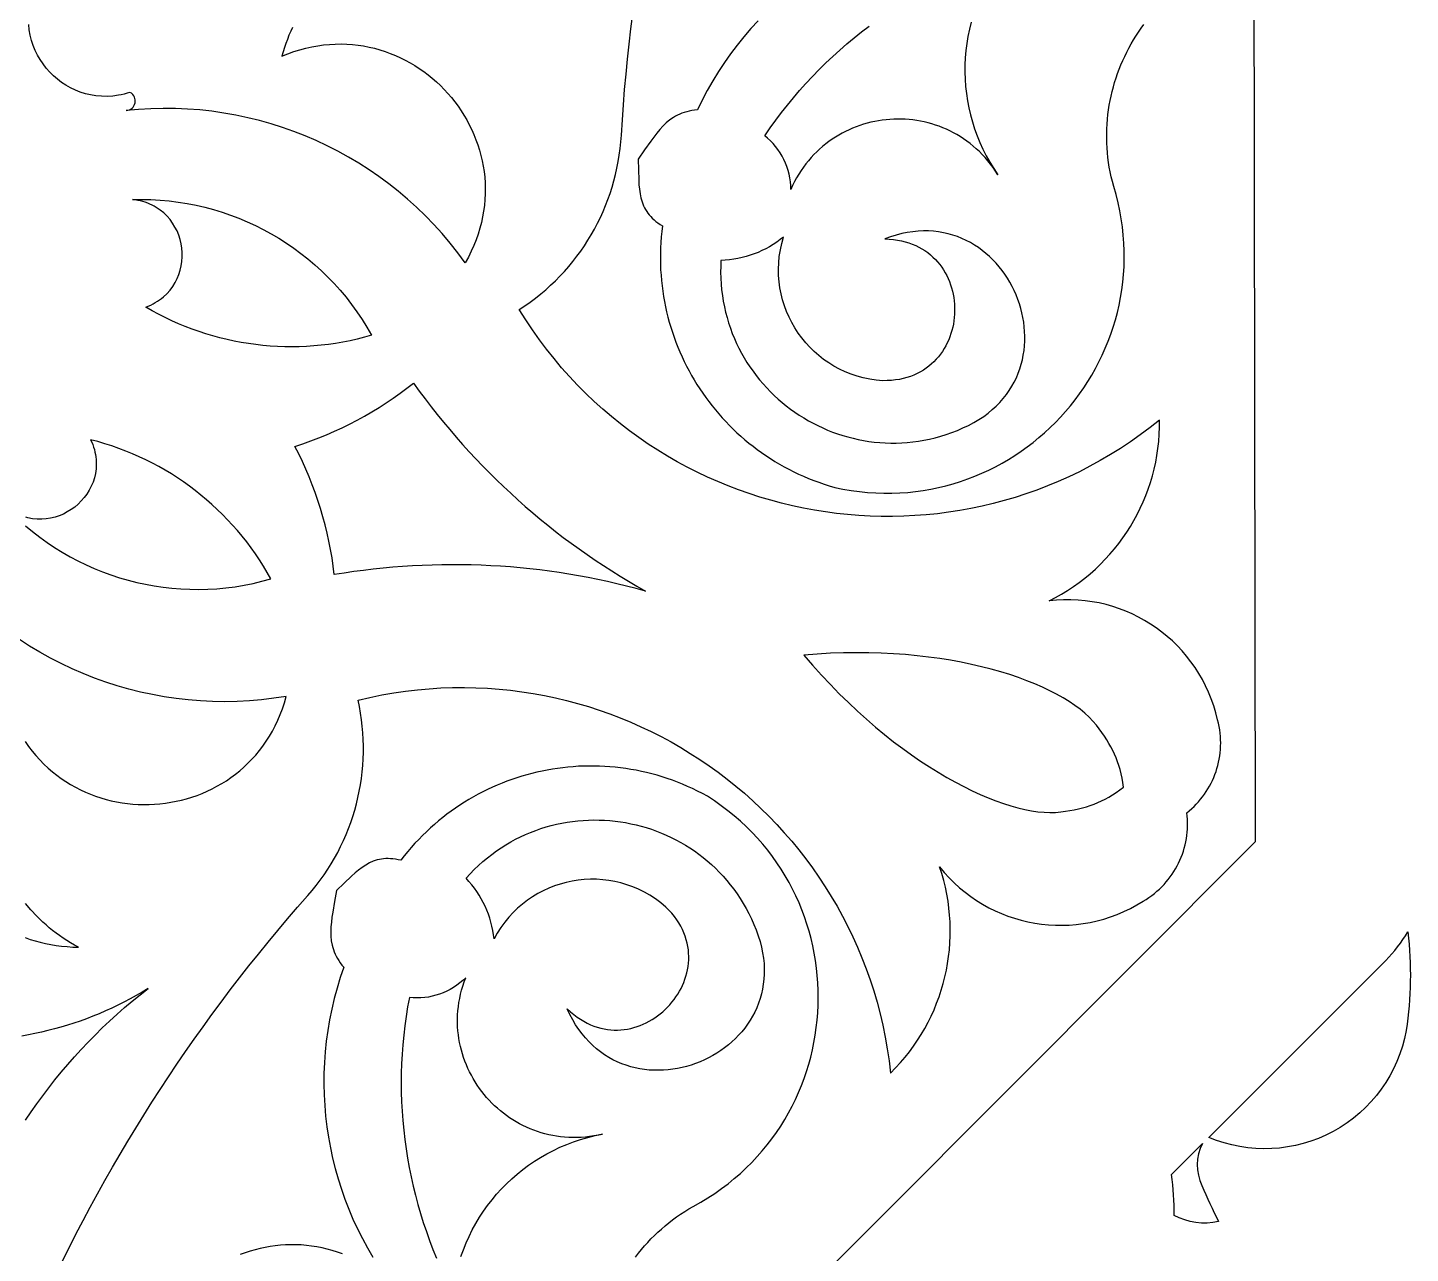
# Model space of a CAD drawing. Extents: x -570 to 570, y -425 to 425.
# Drawn here: x 50 to 149.9, y -86.9 to 1.6 of the extents above; entities that cross this region are included whole.
import ezdxf

# ---------------------------------------------------------------- set-up
doc = ezdxf.new("R2010")
doc.units = 0
doc.layers.add('LAYER_1', color=18, linetype='CONTINUOUS')

msp = doc.modelspace()

# ---------------------------------------------------------------- linework, layer by layer
at = {"layer": 'LAYER_1'}
for points in [[(138.549, 6.855), (138.656, -57.137), (93.497, -102.42)], [(52.523, -87.432), (53.013, -86.447), (53.512, -85.467), (54.021, -84.492), (54.537, -83.521), (55.063, -82.556), (55.598, -81.595), (56.141, -80.64), (56.693, -79.69), (57.254, -78.745), (57.824, -77.805), (58.402, -76.871), (58.988, -75.942), (59.584, -75.019), (60.187, -74.101), (60.8, -73.189), (61.42, -72.283), (62.049, -71.382), (62.687, -70.487), (63.332, -69.597), (63.986, -68.714), (64.649, -67.837), (65.319, -66.965), (65.998, -66.1), (66.684, -65.241), (67.379, -64.388), (68.082, -63.541), (68.793, -62.7), (69.511, -61.866), (70.238, -61.039), (70.244, -61.025), (70.558, -60.66), (70.859, -60.287), (71.149, -59.907), (71.425, -59.519), (71.69, -59.124), (71.942, -58.723), (72.182, -58.315), (72.409, -57.901), (72.623, -57.481), (72.825, -57.056), (73.013, -56.625), (73.189, -56.19), (73.352, -55.75), (73.502, -55.305), (73.639, -54.857), (73.762, -54.405), (73.872, -53.949), (73.969, -53.49), (74.053, -53.029), (74.123, -52.565), (74.179, -52.099), (74.222, -51.63), (74.251, -51.161), (74.266, -50.69), (74.267, -50.218), (74.254, -49.745), (74.227, -49.271), (74.186, -48.798), (74.131, -48.325), (74.062, -47.852), (73.978, -47.38), (73.88, -46.909), (74.739, -46.711), (75.597, -46.537), (76.454, -46.388), (77.31, -46.263), (78.164, -46.163), (79.015, -46.086), (79.865, -46.033), (80.711, -46.004), (81.554, -45.997), (82.394, -46.013), (83.229, -46.052), (84.061, -46.114), (84.887, -46.197), (85.709, -46.303), (86.525, -46.43), (87.335, -46.578), (88.139, -46.748), (88.937, -46.938), (89.728, -47.149), (90.512, -47.38), (91.288, -47.631), (92.056, -47.902), (92.815, -48.193), (93.566, -48.503), (94.308, -48.832), (95.041, -49.18), (95.764, -49.547), (96.477, -49.932), (97.179, -50.334), (97.87, -50.755), (98.55, -51.193), (99.219, -51.649), (99.876, -52.121), (100.52, -52.61), (101.152, -53.116), (101.77, -53.638), (102.375, -54.177), (102.967, -54.73), (103.544, -55.3), (104.107, -55.884), (104.655, -56.484), (105.188, -57.099), (105.705, -57.727), (106.206, -58.371), (106.692, -59.028), (107.16, -59.699), (107.611, -60.383), (108.045, -61.08), (108.461, -61.791), (108.859, -62.514), (109.239, -63.25), (109.6, -63.998), (109.941, -64.758), (110.263, -65.529), (110.565, -66.312), (110.847, -67.107), (111.108, -67.912), (111.349, -68.728), (111.567, -69.554), (111.764, -70.39), (111.939, -71.237), (112.092, -72.093), (112.221, -72.958), (112.328, -73.833), (112.691, -73.465), (113.039, -73.086), (113.371, -72.696), (113.688, -72.297), (113.99, -71.888), (114.276, -71.47), (114.546, -71.044), (114.8, -70.609), (115.038, -70.167), (115.26, -69.718), (115.467, -69.262), (115.656, -68.8), (115.83, -68.331), (115.987, -67.858), (116.127, -67.38), (116.25, -66.897), (116.357, -66.41), (116.447, -65.92), (116.52, -65.427), (116.575, -64.931), (116.613, -64.432), (116.634, -63.933), (116.638, -63.431), (116.624, -62.93), (116.592, -62.427), (116.542, -61.925), (116.475, -61.424), (116.389, -60.923), (116.286, -60.424), (116.164, -59.927), (116.024, -59.432), (115.865, -58.94), (116.204, -59.35), (116.559, -59.74), (116.929, -60.11), (117.314, -60.459), (117.711, -60.788), (118.121, -61.096), (118.543, -61.384), (118.976, -61.65), (119.419, -61.896), (119.871, -62.12), (120.332, -62.323), (120.8, -62.505), (121.276, -62.665), (121.757, -62.803), (122.245, -62.919), (122.736, -63.014), (123.231, -63.086), (123.73, -63.136), (124.23, -63.164), (124.732, -63.169), (125.234, -63.151), (125.736, -63.111), (126.237, -63.048), (126.736, -62.961), (127.233, -62.851), (127.726, -62.718), (128.215, -62.562), (128.699, -62.382), (129.176, -62.178), (129.648, -61.95), (130.111, -61.698), (130.567, -61.422), (130.779, -61.295), (130.984, -61.16), (131.183, -61.019), (131.375, -60.871), (131.56, -60.716), (131.738, -60.556), (131.909, -60.39), (132.073, -60.219), (132.23, -60.042), (132.38, -59.86), (132.523, -59.673), (132.658, -59.482), (132.786, -59.286), (132.907, -59.086), (133.02, -58.882), (133.125, -58.675), (133.222, -58.464), (133.312, -58.25), (133.394, -58.033), (133.468, -57.813), (133.534, -57.591), (133.592, -57.366), (133.642, -57.139), (133.683, -56.911), (133.717, -56.681), (133.742, -56.449), (133.758, -56.217), (133.766, -55.983), (133.765, -55.749), (133.756, -55.515), (133.738, -55.28), (133.711, -55.046), (133.893, -54.898), (134.07, -54.744), (134.239, -54.585), (134.403, -54.419), (134.56, -54.248), (134.71, -54.072), (134.854, -53.891), (134.99, -53.705), (135.12, -53.514), (135.243, -53.319), (135.359, -53.12), (135.467, -52.916), (135.568, -52.709), (135.661, -52.499), (135.747, -52.285), (135.826, -52.067), (135.896, -51.847), (135.959, -51.625), (136.013, -51.399), (136.059, -51.172), (136.097, -50.942), (136.127, -50.711), (136.148, -50.477), (136.161, -50.243), (136.165, -50.007), (136.16, -49.77), (136.147, -49.533), (136.124, -49.295), (136.092, -49.056), (136.051, -48.818), (136.001, -48.579), (135.941, -48.341), (135.812, -47.824), (135.661, -47.319), (135.487, -46.825), (135.292, -46.344), (135.076, -45.876), (134.84, -45.42), (134.584, -44.979), (134.309, -44.551), (134.016, -44.138), (133.706, -43.741), (133.378, -43.358), (133.034, -42.992), (132.675, -42.642), (132.301, -42.309), (131.912, -41.994), (131.51, -41.696), (131.095, -41.417), (130.667, -41.157), (130.228, -40.915), (129.778, -40.694), (129.318, -40.493), (128.848, -40.312), (128.37, -40.153), (127.883, -40.015), (127.388, -39.899), (126.886, -39.806), (126.378, -39.736), (125.865, -39.689), (125.346, -39.667), (124.823, -39.668), (124.297, -39.695), (123.767, -39.747), (124.226, -39.51), (124.674, -39.257), (125.111, -38.991), (125.536, -38.71), (125.95, -38.415), (126.351, -38.106), (126.74, -37.785), (127.116, -37.451), (127.48, -37.105), (127.831, -36.747), (128.168, -36.378), (128.492, -35.997), (128.802, -35.606), (129.098, -35.205), (129.38, -34.794), (129.648, -34.373), (129.9, -33.944), (130.138, -33.506), (130.36, -33.059), (130.567, -32.605), (130.758, -32.143), (130.934, -31.675), (131.093, -31.199), (131.235, -30.718), (131.361, -30.231), (131.47, -29.738), (131.562, -29.24), (131.636, -28.738), (131.693, -28.231), (131.732, -27.72), (131.752, -27.207), (131.754, -26.69), (131.063, -27.235), (130.361, -27.758), (129.649, -28.258), (128.929, -28.735), (128.2, -29.19), (127.462, -29.622), (126.717, -30.032), (125.964, -30.419), (125.205, -30.784), (124.439, -31.127), (123.667, -31.447), (122.889, -31.746), (122.106, -32.022), (121.318, -32.277), (120.526, -32.51), (119.731, -32.721), (118.931, -32.91), (118.129, -33.078), (117.324, -33.224), (116.517, -33.348), (115.708, -33.452), (114.899, -33.534), (114.088, -33.594), (113.277, -33.634), (112.465, -33.652), (111.655, -33.649), (110.845, -33.626), (110.037, -33.581), (109.23, -33.516), (108.426, -33.43), (107.624, -33.323), (106.826, -33.196), (106.03, -33.048), (105.239, -32.88), (104.453, -32.692), (103.671, -32.483), (102.894, -32.254), (102.124, -32.005), (101.359, -31.736), (100.601, -31.446), (99.85, -31.137), (99.106, -30.809), (98.371, -30.46), (97.643, -30.092), (96.925, -29.704), (96.215, -29.296), (95.516, -28.87), (94.826, -28.423), (94.147, -27.958), (93.479, -27.473), (92.822, -26.969), (92.177, -26.446), (91.544, -25.905), (90.924, -25.344), (90.317, -24.764), (89.724, -24.166), (89.145, -23.548), (88.58, -22.913), (88.03, -22.258), (87.495, -21.586), (86.976, -20.895), (86.474, -20.185), (85.988, -19.457), (85.519, -18.712), (85.92, -18.447), (86.312, -18.171), (86.695, -17.884), (87.067, -17.587), (87.43, -17.28), (87.782, -16.964), (88.125, -16.637), (88.456, -16.301), (88.778, -15.956), (89.088, -15.603), (89.388, -15.241), (89.677, -14.87), (89.954, -14.492), (90.22, -14.106), (90.475, -13.712), (90.717, -13.311), (90.949, -12.903), (91.168, -12.489), (91.375, -12.068), (91.569, -11.641), (91.751, -11.208), (91.921, -10.77), (92.078, -10.326), (92.222, -9.877), (92.353, -9.423), (92.47, -8.965), (92.574, -8.503), (92.665, -8.037), (92.742, -7.566), (92.805, -7.093), (92.854, -6.616), (92.889, -6.136), (92.894, -6.122), (92.962, -5.023), (93.04, -3.925), (93.128, -2.828), (93.227, -1.732), (93.335, -0.638), (93.454, 0.455), (93.583, 1.547), (93.721, 2.638)], [(102.765, 2.14), (102.242, 1.569), (101.737, 0.981), (101.249, 0.376), (100.78, -0.246), (100.33, -0.884), (99.899, -1.537), (99.489, -2.207), (99.098, -2.891), (98.729, -3.591), (98.381, -4.305), (98.176, -4.325), (97.979, -4.353), (97.79, -4.389), (97.609, -4.433), (97.435, -4.484), (97.268, -4.542), (97.107, -4.607), (96.953, -4.679), (96.805, -4.757), (96.662, -4.841), (96.39, -5.028), (96.136, -5.238), (95.895, -5.468), (95.665, -5.718), (95.444, -5.985), (95.227, -6.268), (95.011, -6.565), (94.573, -7.194), (94.105, -7.859), (94.121, -8.637), (94.142, -9.361), (94.163, -9.704), (94.195, -10.034), (94.242, -10.351), (94.306, -10.656), (94.391, -10.949), (94.501, -11.23), (94.566, -11.366), (94.639, -11.5), (94.719, -11.63), (94.807, -11.758), (94.904, -11.882), (95.01, -12.004), (95.125, -12.123), (95.25, -12.24), (95.385, -12.354), (95.531, -12.465), (95.688, -12.573), (95.856, -12.679), (95.808, -13.078), (95.77, -13.475), (95.74, -13.872), (95.72, -14.268), (95.708, -14.662), (95.706, -15.055), (95.713, -15.447), (95.728, -15.838), (95.753, -16.226), (95.786, -16.613), (95.827, -16.998), (95.878, -17.381), (95.936, -17.762), (96.003, -18.141), (96.079, -18.517), (96.162, -18.891), (96.254, -19.262), (96.354, -19.63), (96.461, -19.996), (96.577, -20.359), (96.701, -20.718), (96.832, -21.075), (96.971, -21.428), (97.117, -21.777), (97.271, -22.123), (97.433, -22.466), (97.602, -22.804), (97.778, -23.139), (97.961, -23.469), (98.151, -23.795), (98.349, -24.118), (98.553, -24.435), (98.764, -24.748), (98.982, -25.057), (99.207, -25.36), (99.439, -25.659), (99.676, -25.953), (99.921, -26.242), (100.172, -26.525), (100.429, -26.803), (100.692, -27.076), (100.962, -27.343), (101.238, -27.604), (101.519, -27.859), (101.807, -28.109), (102.1, -28.352), (102.399, -28.589), (102.704, -28.82), (103.015, -29.044), (103.331, -29.262), (103.652, -29.473), (103.979, -29.677), (104.311, -29.874), (104.649, -30.064), (104.991, -30.247), (105.339, -30.423), (105.691, -30.591), (106.049, -30.752), (106.411, -30.905), (106.778, -31.05), (107.15, -31.188), (107.526, -31.317), (107.906, -31.438), (108.292, -31.551), (108.891, -31.674), (109.488, -31.776), (110.082, -31.857), (110.672, -31.916), (111.259, -31.956), (111.841, -31.975), (112.42, -31.974), (112.994, -31.954), (113.563, -31.914), (114.127, -31.856), (114.685, -31.779), (115.237, -31.684), (115.784, -31.572), (116.324, -31.441), (116.857, -31.294), (117.383, -31.129), (117.902, -30.948), (118.414, -30.751), (118.917, -30.538), (119.412, -30.31), (119.899, -30.066), (120.377, -29.807), (120.845, -29.534), (121.305, -29.246), (121.754, -28.945), (122.194, -28.63), (122.623, -28.302), (123.041, -27.96), (123.449, -27.606), (123.845, -27.24), (124.229, -26.862), (124.602, -26.473), (124.963, -26.072), (125.311, -25.66), (125.646, -25.237), (125.968, -24.804), (126.277, -24.361), (126.572, -23.909), (126.853, -23.447), (127.12, -22.976), (127.372, -22.496), (127.609, -22.008), (127.831, -21.512), (128.038, -21.009), (128.228, -20.498), (128.403, -19.98), (128.561, -19.455), (128.702, -18.924), (128.827, -18.387), (128.933, -17.844), (129.023, -17.295), (129.094, -16.742), (129.147, -16.184), (129.182, -15.622), (129.197, -15.055), (129.194, -14.485), (129.171, -13.911), (129.128, -13.334), (129.065, -12.754), (128.982, -12.172), (128.878, -11.588), (128.753, -11.002), (128.607, -10.415), (128.439, -9.826), (128.345, -9.479), (128.261, -9.131), (128.186, -8.783), (128.122, -8.435), (128.067, -8.087), (128.021, -7.739), (127.985, -7.391), (127.958, -7.044), (127.94, -6.697), (127.931, -6.351), (127.932, -6.006), (127.941, -5.662), (127.96, -5.32), (127.987, -4.978), (128.022, -4.639), (128.067, -4.301), (128.119, -3.965), (128.181, -3.63), (128.25, -3.298), (128.328, -2.969), (128.414, -2.642), (128.508, -2.317), (128.61, -1.996), (128.72, -1.677), (128.837, -1.361), (128.962, -1.049), (129.095, -0.74), (129.236, -0.434), (129.384, -0.133), (129.539, 0.165), (129.701, 0.459), (129.871, 0.748), (130.048, 1.033), (130.231, 1.314), (130.422, 1.59), (130.619, 1.861)], [(118.142, 2.024), (118.017, 1.518), (117.912, 1.009), (117.827, 0.496), (117.763, -0.019), (117.719, -0.536), (117.695, -1.054), (117.691, -1.573), (117.708, -2.091), (117.744, -2.609), (117.802, -3.126), (117.879, -3.64), (117.977, -4.152), (118.095, -4.661), (118.234, -5.166), (118.393, -5.667), (118.572, -6.162), (118.772, -6.651), (118.993, -7.135), (119.233, -7.611), (119.495, -8.08), (119.777, -8.54), (120.079, -8.992), (119.907, -8.723), (119.729, -8.464), (119.543, -8.215), (119.351, -7.975), (119.152, -7.744), (118.948, -7.522), (118.737, -7.31), (118.52, -7.107), (118.299, -6.914), (118.072, -6.73), (117.84, -6.555), (117.603, -6.389), (117.362, -6.232), (117.117, -6.085), (116.868, -5.947), (116.615, -5.818), (116.359, -5.698), (116.1, -5.587), (115.838, -5.485), (115.573, -5.393), (115.305, -5.309), (115.036, -5.235), (114.765, -5.17), (114.492, -5.113), (114.218, -5.066), (113.942, -5.028), (113.666, -4.998), (113.389, -4.978), (113.112, -4.966), (112.834, -4.964), (112.557, -4.97), (112.28, -4.985), (112.004, -5.009), (111.728, -5.042), (111.454, -5.084), (111.181, -5.134), (110.91, -5.194), (110.64, -5.262), (110.373, -5.339), (110.108, -5.424), (109.846, -5.518), (109.587, -5.621), (109.33, -5.733), (109.078, -5.853), (108.829, -5.982), (108.583, -6.12), (108.342, -6.266), (108.106, -6.421), (107.874, -6.584), (107.647, -6.756), (107.425, -6.937), (107.208, -7.126), (106.997, -7.323), (106.792, -7.529), (106.594, -7.744), (106.401, -7.967), (106.216, -8.198), (106.037, -8.438), (105.865, -8.686), (105.701, -8.943), (105.545, -9.207), (105.396, -9.481), (105.256, -9.762), (105.124, -10.052), (105.116, -9.769), (105.092, -9.489), (105.051, -9.21), (104.995, -8.936), (104.923, -8.665), (104.837, -8.399), (104.736, -8.139), (104.622, -7.885), (104.493, -7.638), (104.351, -7.399), (104.196, -7.169), (104.028, -6.948), (103.848, -6.738), (103.656, -6.538), (103.453, -6.35), (103.239, -6.175), (103.631, -5.604), (104.035, -5.043), (104.45, -4.492), (104.876, -3.95), (105.313, -3.418), (105.76, -2.896), (106.218, -2.384), (106.686, -1.882), (107.164, -1.391), (107.651, -0.91), (108.149, -0.439), (108.655, 0.02), (109.172, 0.469), (109.697, 0.907), (110.231, 1.333), (110.774, 1.748)], [(69.149, 1.658), (69.018, 1.374), (68.893, 1.086), (68.776, 0.793), (68.666, 0.495), (68.563, 0.193), (68.467, -0.113), (68.379, -0.423), (68.813, -0.248), (69.247, -0.093), (69.68, 0.042), (70.112, 0.157), (70.542, 0.253), (70.97, 0.331), (71.395, 0.39), (71.818, 0.43), (72.238, 0.453), (72.655, 0.459), (73.068, 0.447), (73.477, 0.419), (73.883, 0.374), (74.283, 0.314), (74.679, 0.237), (75.069, 0.146), (75.455, 0.039), (75.834, -0.082), (76.207, -0.218), (76.574, -0.367), (76.934, -0.53), (77.288, -0.706), (77.633, -0.895), (77.972, -1.096), (78.302, -1.31), (78.624, -1.535), (78.937, -1.772), (79.242, -2.02), (79.537, -2.278), (79.822, -2.547), (80.098, -2.826), (80.364, -3.115), (80.619, -3.413), (80.864, -3.719), (81.097, -4.035), (81.319, -4.358), (81.529, -4.69), (81.727, -5.029), (81.913, -5.375), (82.086, -5.728), (82.246, -6.088), (82.393, -6.454), (82.526, -6.825), (82.645, -7.202), (82.75, -7.584), (82.841, -7.971), (82.916, -8.362), (82.977, -8.757), (83.022, -9.155), (83.051, -9.557), (83.064, -9.962), (83.061, -10.37), (83.04, -10.78), (83.003, -11.191), (82.949, -11.605), (82.876, -12.019), (82.786, -12.434), (82.677, -12.85), (82.55, -13.266), (82.404, -13.681), (82.238, -14.096), (82.053, -14.51), (81.848, -14.923), (81.623, -15.334), (81.089, -14.612), (80.533, -13.911), (79.957, -13.232), (79.36, -12.575), (78.744, -11.94), (78.108, -11.328), (77.455, -10.739), (76.784, -10.173), (76.096, -9.631), (75.392, -9.113), (74.672, -8.619), (73.938, -8.149), (73.189, -7.704), (72.426, -7.284), (71.651, -6.89), (70.863, -6.521), (70.064, -6.178), (69.254, -5.861), (68.433, -5.571), (67.603, -5.307), (66.763, -5.071), (65.916, -4.862), (65.06, -4.681), (64.198, -4.528), (63.329, -4.403), (62.455, -4.306), (61.576, -4.239), (60.692, -4.2), (59.804, -4.192), (58.914, -4.212), (58.021, -4.263), (57.126, -4.345), (57.254, -4.33), (57.37, -4.295), (57.473, -4.243), (57.563, -4.175), (57.639, -4.095), (57.7, -4.005), (57.747, -3.906), (57.778, -3.802), (57.793, -3.694), (57.792, -3.585), (57.774, -3.477), (57.738, -3.372), (57.685, -3.274), (57.613, -3.183), (57.522, -3.103), (57.412, -3.036), (57.202, -3.101), (56.993, -3.158), (56.784, -3.206), (56.576, -3.246), (56.164, -3.302), (55.756, -3.326), (55.354, -3.32), (54.959, -3.286), (54.572, -3.223), (54.194, -3.133), (53.826, -3.017), (53.469, -2.876), (53.124, -2.712), (52.793, -2.524), (52.475, -2.316), (52.173, -2.087), (51.886, -1.838), (51.617, -1.571), (51.366, -1.288), (51.135, -0.987), (50.923, -0.672), (50.733, -0.343), (50.565, -0.001), (50.421, 0.352), (50.301, 0.717), (50.206, 1.091), (50.138, 1.473), (50.098, 1.863)], [(49.866, -34.324), (50.373, -34.746), (50.893, -35.147), (51.424, -35.53), (51.967, -35.893), (52.521, -36.236), (53.085, -36.559), (53.659, -36.863), (54.241, -37.146), (54.832, -37.408), (55.431, -37.651), (56.038, -37.872), (56.651, -38.073), (57.271, -38.253), (57.897, -38.412), (58.527, -38.549), (59.163, -38.665), (59.802, -38.76), (60.445, -38.833), (61.091, -38.884), (61.739, -38.913), (62.389, -38.92), (63.04, -38.904), (63.692, -38.867), (64.345, -38.806), (64.996, -38.723), (65.647, -38.617), (66.297, -38.487), (66.944, -38.335), (67.589, -38.159), (67.324, -37.694), (67.048, -37.237), (66.762, -36.788), (66.464, -36.348), (66.156, -35.916), (65.838, -35.493), (65.509, -35.08), (65.17, -34.675), (64.822, -34.28), (64.463, -33.894), (64.096, -33.517), (63.719, -33.15), (63.334, -32.794), (62.939, -32.447), (62.536, -32.111), (62.125, -31.785), (61.705, -31.469), (61.278, -31.164), (60.843, -30.87), (60.4, -30.587), (59.95, -30.315), (59.493, -30.055), (59.029, -29.806), (58.558, -29.569), (58.081, -29.343), (57.597, -29.13), (57.107, -28.928), (56.612, -28.739), (56.11, -28.563), (55.603, -28.399), (55.091, -28.247), (54.574, -28.109), (54.654, -28.289), (54.725, -28.469), (54.787, -28.649), (54.84, -28.827), (54.884, -29.005), (54.92, -29.182), (54.947, -29.357), (54.966, -29.532), (54.98, -29.876), (54.963, -30.213), (54.917, -30.543), (54.844, -30.864), (54.743, -31.174), (54.618, -31.474), (54.47, -31.76), (54.299, -32.034), (54.107, -32.293), (53.897, -32.536), (53.668, -32.762), (53.423, -32.97), (53.163, -33.159), (52.889, -33.328), (52.603, -33.476), (52.306, -33.601), (52, -33.703), (51.686, -33.78), (51.366, -33.831), (51.04, -33.856), (50.711, -33.852), (50.38, -33.819), (50.047, -33.756), (49.882, -33.712)], [(49.84, -49.895), (50.089, -50.251), (50.35, -50.593), (50.621, -50.92), (50.903, -51.232), (51.195, -51.53), (51.496, -51.813), (51.807, -52.081), (52.126, -52.335), (52.453, -52.574), (52.788, -52.799), (53.13, -53.009), (53.479, -53.205), (53.833, -53.386), (54.194, -53.553), (54.56, -53.706), (54.93, -53.844), (55.305, -53.968), (55.684, -54.078), (56.066, -54.173), (56.451, -54.254), (56.838, -54.321), (57.228, -54.374), (57.619, -54.413), (58.01, -54.438), (58.403, -54.448), (58.795, -54.445), (59.187, -54.427), (59.579, -54.396), (59.968, -54.35), (60.356, -54.291), (60.742, -54.218), (61.125, -54.131), (61.505, -54.03), (61.881, -53.915), (62.253, -53.786), (62.62, -53.644), (62.982, -53.488), (63.339, -53.318), (63.689, -53.135), (64.033, -52.938), (64.37, -52.728), (64.699, -52.503), (65.021, -52.266), (65.334, -52.015), (65.638, -51.75), (65.933, -51.472), (66.218, -51.18), (66.492, -50.875), (66.756, -50.557), (67.009, -50.225), (67.25, -49.88), (67.478, -49.522), (67.694, -49.151), (67.897, -48.766), (68.086, -48.368), (68.262, -47.957), (68.422, -47.533), (68.568, -47.096), (68.698, -46.645), (67.809, -46.781), (66.92, -46.887), (66.032, -46.963), (65.145, -47.008), (64.26, -47.024), (63.378, -47.01), (62.499, -46.968), (61.623, -46.896), (60.753, -46.796), (59.888, -46.668), (59.028, -46.511), (58.175, -46.327), (57.33, -46.115), (56.493, -45.875), (55.664, -45.609), (54.845, -45.315), (54.035, -44.995), (53.237, -44.649), (52.45, -44.276), (51.674, -43.878), (50.912, -43.454), (50.163, -43.005), (49.428, -42.531)], [(93.922, -87.118), (94.129, -86.847), (94.343, -86.581), (94.565, -86.32), (94.794, -86.064), (95.029, -85.813), (95.272, -85.568), (95.522, -85.329), (95.779, -85.096), (96.043, -84.868), (96.314, -84.647), (96.592, -84.432), (96.877, -84.224), (97.168, -84.023), (97.466, -83.828), (97.771, -83.641), (98.083, -83.461), (98.617, -83.161), (99.135, -82.848), (99.637, -82.52), (100.123, -82.179), (100.592, -81.824), (101.046, -81.457), (101.483, -81.078), (101.904, -80.688), (102.308, -80.285), (102.697, -79.872), (103.069, -79.449), (103.425, -79.016), (103.764, -78.573), (104.088, -78.121), (104.394, -77.66), (104.685, -77.192), (104.959, -76.715), (105.217, -76.232), (105.458, -75.741), (105.683, -75.244), (105.892, -74.741), (106.084, -74.233), (106.26, -73.72), (106.419, -73.202), (106.562, -72.68), (106.688, -72.154), (106.797, -71.625), (106.891, -71.093), (106.967, -70.559), (107.027, -70.023), (107.071, -69.485), (107.097, -68.946), (107.108, -68.407), (107.101, -67.868), (107.078, -67.329), (107.038, -66.791), (106.982, -66.254), (106.909, -65.719), (106.819, -65.185), (106.713, -64.655), (106.589, -64.127), (106.449, -63.603), (106.293, -63.083), (106.119, -62.567), (105.929, -62.056), (105.721, -61.55), (105.497, -61.049), (105.257, -60.555), (104.999, -60.068), (104.724, -59.587), (104.433, -59.114), (104.125, -58.649), (103.799, -58.193), (103.457, -57.745), (103.098, -57.306), (102.722, -56.877), (102.329, -56.458), (101.919, -56.05), (101.491, -55.653), (101.047, -55.267), (100.586, -54.894), (100.108, -54.532), (99.612, -54.184), (99.1, -53.849), (98.747, -53.657), (98.391, -53.475), (98.033, -53.302), (97.672, -53.137), (97.309, -52.982), (96.944, -52.835), (96.577, -52.697), (96.208, -52.568), (95.837, -52.448), (95.465, -52.337), (95.092, -52.234), (94.717, -52.14), (94.341, -52.054), (93.964, -51.977), (93.586, -51.909), (93.207, -51.849), (92.828, -51.798), (92.449, -51.755), (92.069, -51.721), (91.689, -51.695), (91.309, -51.678), (90.929, -51.669), (90.549, -51.669), (90.17, -51.676), (89.792, -51.692), (89.414, -51.717), (89.037, -51.749), (88.661, -51.79), (88.286, -51.839), (87.912, -51.896), (87.54, -51.961), (87.169, -52.034), (86.8, -52.116), (86.432, -52.205), (86.067, -52.302), (85.704, -52.408), (85.343, -52.521), (84.985, -52.642), (84.629, -52.771), (84.275, -52.908), (83.925, -53.053), (83.577, -53.206), (83.233, -53.366), (82.892, -53.534), (82.554, -53.71), (82.219, -53.893), (81.889, -54.084), (81.562, -54.283), (81.239, -54.489), (80.92, -54.703), (80.606, -54.925), (80.295, -55.153), (79.99, -55.39), (79.689, -55.634), (79.392, -55.885), (79.101, -56.143), (78.815, -56.409), (78.534, -56.683), (78.258, -56.963), (77.988, -57.251), (77.723, -57.546), (77.464, -57.848), (77.211, -58.158), (76.965, -58.475), (76.771, -58.431), (76.583, -58.397), (76.401, -58.373), (76.225, -58.359), (76.054, -58.353), (75.888, -58.357), (75.727, -58.369), (75.57, -58.389), (75.417, -58.417), (75.268, -58.453), (74.981, -58.547), (74.705, -58.669), (74.437, -58.817), (74.177, -58.988), (73.92, -59.181), (73.664, -59.392), (73.408, -59.621), (72.882, -60.12), (72.322, -60.66), (72.186, -61.462), (72.053, -62.217), (71.997, -62.579), (71.951, -62.933), (71.92, -63.279), (71.907, -63.618), (71.916, -63.951), (71.949, -64.279), (72.009, -64.603), (72.051, -64.763), (72.102, -64.924), (72.16, -65.083), (72.229, -65.242), (72.306, -65.401), (72.394, -65.56), (72.492, -65.718), (72.6, -65.877), (72.72, -66.036), (72.852, -66.195), (72.595, -66.947), (72.364, -67.703), (72.159, -68.464), (71.978, -69.228), (71.823, -69.996), (71.692, -70.766), (71.587, -71.537), (71.506, -72.31), (71.451, -73.084), (71.419, -73.858), (71.413, -74.631), (71.43, -75.403), (71.472, -76.174), (71.539, -76.942), (71.629, -77.707), (71.744, -78.47), (71.882, -79.228), (72.045, -79.981), (72.231, -80.73), (72.441, -81.472), (72.674, -82.209), (72.931, -82.938), (73.211, -83.66), (73.514, -84.374), (73.841, -85.079), (74.191, -85.775), (74.563, -86.461), (74.959, -87.137)], [(49.836, -64.06), (50.196, -64.182), (50.563, -64.294), (50.935, -64.393), (51.312, -64.481), (51.696, -64.557), (52.084, -64.621), (52.478, -64.672), (52.877, -64.711), (53.28, -64.736), (53.689, -64.748), (53.406, -64.594), (53.128, -64.433), (52.857, -64.266), (52.591, -64.093), (52.331, -63.914), (52.077, -63.729), (51.829, -63.539), (51.587, -63.343), (51.351, -63.142), (51.121, -62.936), (50.897, -62.724), (50.679, -62.508), (50.261, -62.061), (49.869, -61.596)], [(49.863, -77.244), (50.269, -76.645), (50.685, -76.054), (51.112, -75.47), (51.55, -74.895), (51.998, -74.327), (52.456, -73.767), (52.924, -73.215), (53.403, -72.671), (53.891, -72.136), (54.39, -71.61), (54.898, -71.092), (55.416, -70.583), (55.943, -70.084), (56.48, -69.593), (57.026, -69.112), (57.581, -68.64), (58.146, -68.178), (58.719, -67.726), (58.29, -67.987), (57.857, -68.239), (57.42, -68.481), (56.98, -68.714), (56.537, -68.937), (56.091, -69.151), (55.642, -69.355), (55.19, -69.55), (54.736, -69.736), (54.279, -69.912), (53.82, -70.079), (53.358, -70.237), (52.895, -70.385), (52.429, -70.524), (51.962, -70.654), (51.493, -70.774), (51.022, -70.885), (50.55, -70.987), (50.077, -71.08), (49.602, -71.163)], [(81.31, -87.091), (81.487, -86.593), (81.683, -86.103), (81.898, -85.624), (82.131, -85.155), (82.382, -84.697), (82.65, -84.25), (82.935, -83.814), (83.236, -83.391), (83.554, -82.98), (83.887, -82.582), (84.235, -82.197), (84.598, -81.827), (84.976, -81.47), (85.367, -81.129), (85.772, -80.803), (86.19, -80.492), (86.62, -80.198), (87.063, -79.921), (87.517, -79.66), (87.983, -79.417), (88.46, -79.192), (88.947, -78.986), (89.444, -78.798), (89.951, -78.63), (90.467, -78.481), (90.992, -78.353), (91.525, -78.246), (91.214, -78.316), (90.904, -78.373), (90.597, -78.42), (90.291, -78.455), (89.987, -78.478), (89.686, -78.491), (89.386, -78.493), (89.09, -78.485), (88.796, -78.466), (88.505, -78.436), (88.217, -78.397), (87.932, -78.348), (87.65, -78.289), (87.372, -78.221), (87.098, -78.144), (86.828, -78.057), (86.561, -77.962), (86.299, -77.857), (86.041, -77.745), (85.788, -77.624), (85.54, -77.495), (85.296, -77.358), (85.057, -77.213), (84.824, -77.06), (84.596, -76.901), (84.373, -76.734), (84.156, -76.56), (83.945, -76.379), (83.74, -76.192), (83.541, -75.998), (83.349, -75.798), (83.163, -75.592), (82.984, -75.381), (82.812, -75.163), (82.646, -74.94), (82.488, -74.712), (82.337, -74.479), (82.194, -74.241), (82.059, -73.998), (81.931, -73.751), (81.811, -73.499), (81.7, -73.243), (81.597, -72.983), (81.502, -72.72), (81.416, -72.453), (81.339, -72.182), (81.271, -71.909), (81.212, -71.632), (81.163, -71.353), (81.123, -71.071), (81.093, -70.786), (81.072, -70.499), (81.062, -70.211), (81.062, -69.92), (81.072, -69.628), (81.092, -69.334), (81.124, -69.039), (81.166, -68.743), (81.219, -68.446), (81.284, -68.149), (81.359, -67.85), (81.447, -67.552), (81.546, -67.253), (81.656, -66.955), (81.451, -67.15), (81.236, -67.331), (81.011, -67.5), (80.777, -67.656), (80.535, -67.798), (80.287, -67.925), (80.032, -68.039), (79.771, -68.138), (79.506, -68.223), (79.237, -68.292), (78.964, -68.346), (78.69, -68.384), (78.413, -68.407), (78.136, -68.413), (77.86, -68.403), (77.584, -68.377), (77.46, -69.058), (77.351, -69.741), (77.257, -70.425), (77.177, -71.109), (77.112, -71.794), (77.062, -72.48), (77.026, -73.166), (77.004, -73.852), (76.996, -74.537), (77.003, -75.222), (77.025, -75.906), (77.061, -76.589), (77.111, -77.271), (77.175, -77.952), (77.253, -78.631), (77.346, -79.308), (77.452, -79.983), (77.573, -80.656), (77.708, -81.326), (77.857, -81.994), (78.02, -82.658), (78.197, -83.32), (78.388, -83.977), (78.592, -84.632), (78.811, -85.282), (79.043, -85.928), (79.29, -86.57), (79.55, -87.208)], [(72.751, -86.894), (72.387, -86.762), (72.019, -86.644), (71.65, -86.542), (71.278, -86.454), (70.904, -86.381), (70.53, -86.322), (70.154, -86.278), (69.779, -86.248), (69.403, -86.232), (69.027, -86.229), (68.653, -86.241), (68.279, -86.266), (67.907, -86.304), (67.537, -86.355), (67.169, -86.42), (66.804, -86.497), (66.442, -86.588), (66.083, -86.69), (65.728, -86.805), (65.378, -86.933)]]:
    msp.add_lwpolyline(points, dxfattribs=at)
for points in [[(58.546, -18.538), (58.73, -18.466), (58.907, -18.388), (59.077, -18.305), (59.24, -18.215), (59.397, -18.12), (59.546, -18.02), (59.689, -17.914), (59.826, -17.804), (60.078, -17.57), (60.305, -17.318), (60.504, -17.052), (60.678, -16.773), (60.826, -16.482), (60.948, -16.182), (61.045, -15.873), (61.116, -15.559), (61.163, -15.241), (61.185, -14.92), (61.182, -14.598), (61.155, -14.278), (61.104, -13.96), (61.029, -13.647), (60.93, -13.341), (60.808, -13.043), (60.663, -12.756), (60.494, -12.48), (60.303, -12.218), (60.09, -11.972), (59.854, -11.742), (59.595, -11.532), (59.315, -11.343), (59.167, -11.257), (59.014, -11.177), (58.855, -11.103), (58.69, -11.035), (58.521, -10.973), (58.346, -10.919), (58.166, -10.872), (57.981, -10.832), (57.79, -10.799), (57.594, -10.774), (58.262, -10.763), (58.927, -10.776), (59.587, -10.812), (60.244, -10.87), (60.896, -10.951), (61.542, -11.054), (62.183, -11.179), (62.817, -11.326), (63.445, -11.493), (64.065, -11.682), (64.678, -11.892), (65.282, -12.122), (65.878, -12.372), (66.464, -12.642), (67.041, -12.931), (67.607, -13.24), (68.162, -13.568), (68.706, -13.915), (69.239, -14.28), (69.759, -14.663), (70.266, -15.064), (70.76, -15.483), (71.24, -15.919), (71.705, -16.372), (72.156, -16.841), (72.592, -17.327), (73.012, -17.83), (73.415, -18.348), (73.802, -18.882), (74.171, -19.431), (74.523, -19.995), (74.856, -20.574), (74.341, -20.717), (73.823, -20.848), (73.304, -20.964), (72.782, -21.067), (72.26, -21.156), (71.736, -21.231), (71.211, -21.294), (70.686, -21.342), (70.16, -21.377), (69.634, -21.399), (69.108, -21.407), (68.583, -21.402), (68.058, -21.383), (67.534, -21.351), (67.011, -21.306), (66.49, -21.248), (65.97, -21.176), (65.452, -21.092), (64.936, -20.994), (64.423, -20.882), (63.912, -20.758), (63.405, -20.621), (62.9, -20.471), (62.399, -20.308), (61.902, -20.131), (61.408, -19.942), (60.919, -19.74), (60.434, -19.525), (59.955, -19.298), (59.48, -19.057), (59.01, -18.804)], [(111.772, -23.851), (111.29, -23.809), (110.819, -23.739), (110.358, -23.643), (109.91, -23.521), (109.473, -23.375), (109.049, -23.205), (108.639, -23.013), (108.243, -22.799), (107.862, -22.564), (107.496, -22.309), (107.146, -22.035), (106.813, -21.743), (106.497, -21.434), (106.199, -21.108), (105.92, -20.767), (105.659, -20.412), (105.418, -20.042), (105.198, -19.66), (104.999, -19.266), (104.821, -18.861), (104.665, -18.447), (104.533, -18.023), (104.423, -17.59), (104.338, -17.151), (104.278, -16.705), (104.243, -16.253), (104.234, -15.797), (104.251, -15.337), (104.296, -14.874), (104.369, -14.409), (104.47, -13.944), (104.6, -13.478), (104.357, -13.669), (104.107, -13.849), (103.85, -14.019), (103.588, -14.177), (103.319, -14.324), (103.045, -14.46), (102.766, -14.584), (102.482, -14.697), (102.193, -14.798), (101.901, -14.886), (101.605, -14.963), (101.305, -15.028), (101.003, -15.081), (100.698, -15.12), (100.391, -15.148), (100.083, -15.163), (100.064, -15.597), (100.06, -16.027), (100.07, -16.453), (100.095, -16.874), (100.132, -17.29), (100.184, -17.702), (100.248, -18.109), (100.326, -18.51), (100.416, -18.906), (100.519, -19.297), (100.634, -19.681), (100.761, -20.06), (100.899, -20.433), (101.049, -20.799), (101.211, -21.159), (101.383, -21.513), (101.566, -21.859), (101.759, -22.199), (101.962, -22.531), (102.176, -22.857), (102.399, -23.174), (102.631, -23.484), (102.873, -23.787), (103.123, -24.081), (103.383, -24.367), (103.65, -24.644), (103.926, -24.913), (104.21, -25.174), (104.501, -25.425), (104.8, -25.668), (105.106, -25.901), (105.418, -26.125), (105.738, -26.339), (106.064, -26.543), (106.396, -26.738), (106.733, -26.922), (107.077, -27.096), (107.426, -27.259), (107.78, -27.412), (108.139, -27.555), (108.502, -27.686), (108.87, -27.806), (109.242, -27.914), (109.618, -28.011), (109.997, -28.097), (110.38, -28.17), (110.766, -28.232), (111.155, -28.281), (111.546, -28.318), (111.94, -28.342), (112.336, -28.354), (112.733, -28.353), (113.132, -28.338), (113.533, -28.311), (113.935, -28.269), (114.337, -28.215), (114.74, -28.146), (115.144, -28.064), (115.547, -27.967), (115.95, -27.856), (116.353, -27.731), (116.755, -27.591), (117.157, -27.436), (117.557, -27.266), (117.961, -27.076), (118.345, -26.873), (118.708, -26.657), (119.05, -26.43), (119.372, -26.191), (119.675, -25.942), (119.958, -25.683), (120.221, -25.414), (120.465, -25.136), (120.691, -24.85), (120.898, -24.556), (121.086, -24.255), (121.257, -23.947), (121.409, -23.634), (121.544, -23.315), (121.662, -22.992), (121.762, -22.664), (121.846, -22.333), (121.913, -21.999), (121.964, -21.663), (121.998, -21.325), (122.017, -20.986), (122.021, -20.646), (122.009, -20.307), (121.982, -19.968), (121.94, -19.63), (121.883, -19.294), (121.813, -18.96), (121.728, -18.63), (121.63, -18.303), (121.518, -17.981), (121.393, -17.663), (121.254, -17.351), (121.103, -17.044), (120.94, -16.745), (120.764, -16.452), (120.576, -16.168), (120.377, -15.892), (120.166, -15.624), (119.944, -15.367), (119.711, -15.12), (119.467, -14.883), (119.213, -14.658), (118.948, -14.445), (118.674, -14.244), (118.39, -14.057), (118.096, -13.883), (117.793, -13.724), (117.482, -13.58), (117.161, -13.451), (116.833, -13.339), (116.496, -13.243), (116.151, -13.165), (115.798, -13.105), (115.439, -13.063), (115.072, -13.04), (114.698, -13.038), (114.317, -13.055), (113.93, -13.094), (113.537, -13.154), (113.138, -13.236), (112.734, -13.341), (112.324, -13.469), (111.909, -13.621), (112.223, -13.633), (112.528, -13.659), (112.822, -13.699), (113.106, -13.752), (113.38, -13.819), (113.644, -13.898), (113.897, -13.988), (114.141, -14.091), (114.374, -14.204), (114.597, -14.329), (114.81, -14.463), (115.013, -14.607), (115.206, -14.76), (115.388, -14.923), (115.561, -15.093), (115.724, -15.271), (115.876, -15.457), (116.018, -15.649), (116.15, -15.848), (116.273, -16.053), (116.385, -16.263), (116.487, -16.478), (116.579, -16.698), (116.661, -16.922), (116.733, -17.15), (116.794, -17.381), (116.846, -17.614), (116.888, -17.85), (116.92, -18.087), (116.942, -18.326), (116.953, -18.565), (116.955, -18.805), (116.947, -19.044), (116.929, -19.283), (116.901, -19.521), (116.863, -19.758), (116.814, -19.992), (116.756, -20.224), (116.688, -20.453), (116.61, -20.679), (116.523, -20.9), (116.425, -21.118), (116.317, -21.33), (116.199, -21.537), (116.072, -21.739), (115.934, -21.934), (115.787, -22.123), (115.629, -22.304), (115.462, -22.478), (115.285, -22.644), (115.098, -22.801), (114.901, -22.949), (114.695, -23.088), (114.478, -23.216), (114.252, -23.334), (114.016, -23.442), (113.769, -23.538), (113.514, -23.622), (113.248, -23.694), (112.972, -23.753), (112.687, -23.798), (112.392, -23.83), (112.087, -23.848)], [(69.321, -28.592), (69.902, -28.401), (70.478, -28.197), (71.048, -27.979), (71.613, -27.749), (72.173, -27.506), (72.726, -27.25), (73.273, -26.981), (73.814, -26.701), (74.348, -26.407), (74.875, -26.102), (75.396, -25.784), (75.909, -25.455), (76.414, -25.113), (76.912, -24.76), (77.402, -24.395), (77.884, -24.018), (78.301, -24.595), (78.726, -25.165), (79.158, -25.729), (79.597, -26.287), (80.044, -26.838), (80.499, -27.383), (80.96, -27.921), (81.429, -28.453), (81.905, -28.978), (82.387, -29.496), (82.877, -30.007), (83.374, -30.511), (83.877, -31.009), (84.387, -31.499), (84.904, -31.982), (85.427, -32.458), (85.957, -32.927), (86.494, -33.389), (87.036, -33.843), (87.585, -34.29), (88.14, -34.729), (88.701, -35.161), (89.269, -35.585), (89.842, -36.001), (90.421, -36.409), (91.006, -36.81), (91.596, -37.203), (92.193, -37.588), (92.795, -37.964), (93.402, -38.333), (94.015, -38.693), (94.633, -39.045), (93.948, -38.857), (93.261, -38.678), (92.571, -38.509), (91.88, -38.351), (91.186, -38.201), (90.491, -38.062), (89.795, -37.933), (89.096, -37.813), (88.397, -37.703), (87.696, -37.603), (86.994, -37.512), (86.291, -37.432), (85.586, -37.361), (84.881, -37.3), (84.175, -37.248), (83.469, -37.207), (82.762, -37.175), (82.055, -37.152), (81.347, -37.139), (80.639, -37.136), (79.931, -37.143), (79.223, -37.159), (78.515, -37.185), (77.807, -37.221), (77.1, -37.266), (76.393, -37.32), (75.687, -37.385), (74.981, -37.459), (74.276, -37.542), (73.572, -37.635), (72.869, -37.737), (72.167, -37.849), (72.091, -37.244), (72, -36.641), (71.896, -36.04), (71.779, -35.443), (71.647, -34.849), (71.502, -34.258), (71.344, -33.671), (71.172, -33.088), (70.986, -32.509), (70.788, -31.934), (70.576, -31.364), (70.351, -30.799), (70.113, -30.239), (69.862, -29.684), (69.598, -29.135)], [(106.066, -43.663), (106.698, -44.397), (107.336, -45.107), (107.98, -45.792), (108.628, -46.454), (109.279, -47.091), (109.932, -47.704), (110.587, -48.293), (111.243, -48.858), (111.898, -49.398), (112.551, -49.914), (113.202, -50.405), (113.85, -50.872), (114.493, -51.314), (115.132, -51.731), (115.763, -52.124), (116.388, -52.493), (117.005, -52.836), (117.612, -53.155), (118.209, -53.449), (118.796, -53.718), (119.37, -53.962), (119.931, -54.181), (120.478, -54.375), (121.011, -54.544), (121.527, -54.687), (122.027, -54.806), (122.509, -54.899), (122.972, -54.967), (123.416, -55.01), (123.839, -55.027), (124.24, -55.019), (124.619, -54.985), (124.955, -54.939), (125.278, -54.887), (125.59, -54.829), (125.892, -54.763), (126.184, -54.69), (126.469, -54.608), (126.748, -54.518), (127.02, -54.417), (127.289, -54.307), (127.555, -54.185), (127.819, -54.052), (128.082, -53.907), (128.346, -53.749), (128.612, -53.578), (128.881, -53.392), (129.155, -53.192), (129.102, -52.857), (129.041, -52.536), (128.973, -52.226), (128.896, -51.928), (128.81, -51.639), (128.716, -51.358), (128.611, -51.084), (128.497, -50.816), (128.373, -50.552), (128.238, -50.291), (128.092, -50.032), (127.935, -49.773), (127.767, -49.514), (127.586, -49.253), (127.187, -48.718), (126.942, -48.428), (126.663, -48.139), (126.351, -47.853), (126.007, -47.571), (125.631, -47.292), (125.224, -47.018), (124.786, -46.75), (124.319, -46.487), (123.823, -46.231), (123.299, -45.983), (122.747, -45.742), (122.169, -45.51), (121.564, -45.287), (120.934, -45.074), (120.279, -44.871), (119.601, -44.68), (118.899, -44.5), (118.175, -44.333), (117.428, -44.179), (116.661, -44.038), (115.873, -43.912), (115.066, -43.802), (114.24, -43.706), (113.395, -43.628), (112.533, -43.566), (111.654, -43.522), (110.759, -43.496), (109.848, -43.489), (108.923, -43.501), (107.984, -43.534), (107.031, -43.588)], [(96.106, -61.849), (95.734, -61.54), (95.35, -61.258), (94.955, -61.001), (94.551, -60.771), (94.138, -60.567), (93.718, -60.389), (93.291, -60.236), (92.859, -60.109), (92.423, -60.007), (91.983, -59.93), (91.542, -59.878), (91.099, -59.85), (90.657, -59.847), (90.216, -59.868), (89.777, -59.913), (89.341, -59.982), (88.91, -60.074), (88.484, -60.19), (88.064, -60.329), (87.653, -60.491), (87.25, -60.676), (86.857, -60.883), (86.474, -61.113), (86.104, -61.365), (85.746, -61.638), (85.403, -61.934), (85.075, -62.251), (84.763, -62.59), (84.469, -62.95), (84.193, -63.331), (83.936, -63.732), (83.7, -64.155), (83.662, -63.848), (83.612, -63.544), (83.549, -63.243), (83.474, -62.945), (83.387, -62.652), (83.288, -62.362), (83.178, -62.077), (83.055, -61.797), (82.922, -61.522), (82.777, -61.253), (82.621, -60.99), (82.454, -60.733), (82.277, -60.483), (82.088, -60.24), (81.89, -60.004), (81.681, -59.776), (81.974, -59.455), (82.274, -59.147), (82.582, -58.852), (82.896, -58.57), (83.217, -58.301), (83.544, -58.046), (83.876, -57.803), (84.214, -57.573), (84.558, -57.355), (84.906, -57.151), (85.259, -56.959), (85.616, -56.779), (85.977, -56.612), (86.342, -56.458), (86.71, -56.316), (87.082, -56.187), (87.456, -56.07), (87.833, -55.965), (88.211, -55.873), (88.592, -55.792), (88.975, -55.724), (89.358, -55.668), (89.743, -55.624), (90.128, -55.592), (90.514, -55.571), (90.9, -55.563), (91.285, -55.567), (91.67, -55.582), (92.054, -55.609), (92.437, -55.647), (92.819, -55.697), (93.199, -55.759), (93.576, -55.832), (93.952, -55.917), (94.325, -56.013), (94.694, -56.12), (95.061, -56.239), (95.424, -56.369), (95.783, -56.51), (96.138, -56.662), (96.489, -56.825), (96.834, -56.999), (97.175, -57.184), (97.51, -57.38), (97.84, -57.587), (98.163, -57.804), (98.481, -58.033), (98.791, -58.272), (99.095, -58.521), (99.392, -58.781), (99.681, -59.052), (99.962, -59.333), (100.236, -59.625), (100.501, -59.927), (100.757, -60.239), (101.004, -60.561), (101.242, -60.894), (101.47, -61.237), (101.688, -61.59), (101.896, -61.953), (102.094, -62.326), (102.28, -62.708), (102.456, -63.101), (102.62, -63.504), (102.773, -63.923), (102.902, -64.338), (103.008, -64.746), (103.091, -65.149), (103.151, -65.546), (103.19, -65.936), (103.208, -66.319), (103.206, -66.695), (103.183, -67.065), (103.141, -67.427), (103.081, -67.781), (103.003, -68.127), (102.907, -68.465), (102.794, -68.795), (102.665, -69.116), (102.521, -69.429), (102.361, -69.732), (102.187, -70.026), (101.999, -70.31), (101.798, -70.584), (101.584, -70.849), (101.358, -71.103), (101.121, -71.346), (100.873, -71.578), (100.615, -71.8), (100.347, -72.01), (100.07, -72.209), (99.785, -72.396), (99.492, -72.57), (99.192, -72.733), (98.885, -72.883), (98.572, -73.02), (98.253, -73.144), (97.93, -73.255), (97.603, -73.352), (97.272, -73.436), (96.938, -73.506), (96.602, -73.561), (96.264, -73.602), (95.924, -73.628), (95.585, -73.639), (95.245, -73.635), (94.905, -73.616), (94.567, -73.581), (94.231, -73.529), (93.897, -73.462), (93.567, -73.378), (93.239, -73.278), (92.917, -73.161), (92.598, -73.026), (92.286, -72.874), (91.979, -72.705), (91.679, -72.517), (91.386, -72.311), (91.101, -72.087), (90.825, -71.845), (90.558, -71.583), (90.3, -71.303), (90.052, -71.003), (89.816, -70.683), (89.59, -70.344), (89.377, -69.984), (89.177, -69.604), (88.989, -69.204), (89.221, -69.417), (89.455, -69.613), (89.692, -69.792), (89.932, -69.955), (90.173, -70.1), (90.416, -70.23), (90.66, -70.345), (90.905, -70.443), (91.151, -70.527), (91.397, -70.596), (91.643, -70.651), (91.888, -70.692), (92.133, -70.719), (92.377, -70.733), (92.62, -70.734), (92.861, -70.722), (93.1, -70.697), (93.337, -70.661), (93.571, -70.613), (93.802, -70.554), (94.03, -70.484), (94.254, -70.403), (94.474, -70.312), (94.69, -70.211), (94.902, -70.1), (95.109, -69.98), (95.31, -69.851), (95.506, -69.713), (95.696, -69.567), (95.879, -69.413), (96.057, -69.252), (96.227, -69.083), (96.39, -68.907), (96.546, -68.725), (96.694, -68.536), (96.833, -68.341), (96.964, -68.141), (97.087, -67.936), (97.2, -67.725), (97.304, -67.51), (97.397, -67.291), (97.481, -67.068), (97.555, -66.841), (97.617, -66.611), (97.669, -66.378), (97.709, -66.143), (97.737, -65.905), (97.753, -65.666), (97.757, -65.424), (97.748, -65.182), (97.727, -64.939), (97.691, -64.695), (97.642, -64.451), (97.579, -64.207), (97.502, -63.964), (97.41, -63.721), (97.303, -63.48), (97.18, -63.24), (97.042, -63.001), (96.888, -62.765), (96.718, -62.532), (96.531, -62.301), (96.327, -62.073)]]:
    msp.add_lwpolyline(points, close=True, dxfattribs=at)
for points in [[(149.672, -63.651, -0.067585), (149.554, -70.754, -0.482101), (135.303, -78.479), (148.082, -65.7, 0.061815)], [(134.85, -78.932, 0.237553), (134.811, -81.951, 0.015682), (136.011, -84.561, -0.180266), (132.802, -84.108, 0.0372), (132.618, -81.164)]]:
    msp.add_lwpolyline(points, format="xyb", close=True, dxfattribs=at)

doc.saveas('drawing.dxf')
